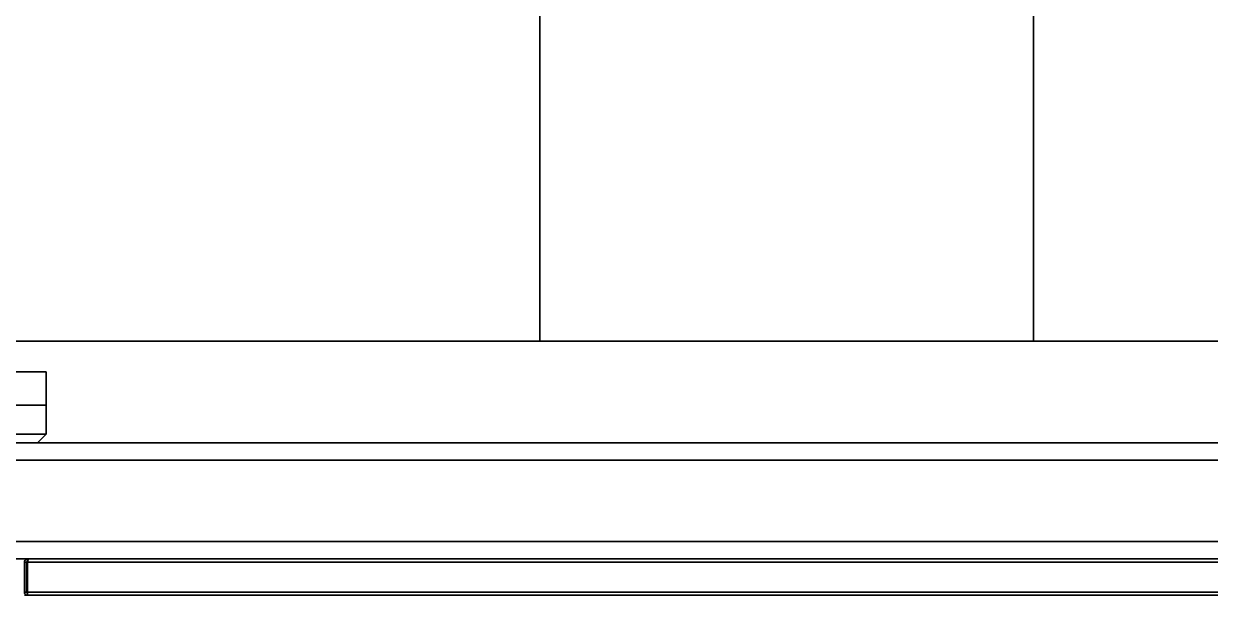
# Model space of a CAD drawing. Header units: millimetres. Extents: x -1052 to 3351, y 0 to 2015.
# Drawn here: x -371.7 to -359.61, y 1665.1 to 1670.93 of the extents above; entities that cross this region are included whole.
import ezdxf

# ---------------------------------------------------------------- set-up
doc = ezdxf.new("R2010")
doc.units = ezdxf.units.MM

msp = doc.modelspace()

# ---------------------------------------------------------------- linework, layer by layer
at = {"color": 7, "linetype": 'Continuous', "lineweight": 35}
for p, q in [((-366.4426, 1667.6927), (-366.4426, 1671.0948)), ((-366.4426, 1667.6927), (-366.4426, 1671.0948)), ((-361.4134, 1671.0948), (-361.4134, 1667.6927)), ((-361.4134, 1671.0948), (-361.4134, 1667.6927)), ((-355.1268, 1667.6927), (-372.7291, 1667.6927)), ((-355.1268, 1667.6927), (-372.7291, 1667.6927)), ((-361.4134, 1667.6927), (-366.4426, 1667.6927)), ((-361.4134, 1667.6927), (-366.4426, 1667.6927)), ((-371.4718, 1667.3821), (-380.0511, 1667.3821)), ((-371.4718, 1667.3821), (-380.0511, 1667.3821)), ((-371.4718, 1667.3821), (-371.4718, 1667.0418)), ((-371.4718, 1667.3821), (-371.4718, 1667.0418)), ((-380.0511, 1667.0418), (-371.4718, 1667.0418)), ((-380.0511, 1667.0418), (-371.4718, 1667.0418)), ((-371.4718, 1666.746), (-371.4718, 1667.0418)), ((-371.4718, 1666.746), (-371.4718, 1667.0418)), ((-380.0511, 1666.746), (-371.4718, 1666.746)), ((-380.0511, 1666.746), (-371.4718, 1666.746)), ((-371.5606, 1666.6573), (-379.9623, 1666.6573)), ((-371.5606, 1666.6573), (-379.9623, 1666.6573)), ((-371.5606, 1666.6573), (-371.4718, 1666.746)), ((-371.5606, 1666.6573), (-371.4718, 1666.746)), ((-356.2954, 1666.6573), (-371.5606, 1666.6573)), ((-356.2954, 1666.6573), (-371.5606, 1666.6573)), ((-333.871, 1666.4798), (-393.9849, 1666.4798)), ((-333.871, 1666.4798), (-393.9849, 1666.4798)), ((-333.0427, 1665.6514), (-394.8133, 1665.6514)), ((-333.0427, 1665.6514), (-394.8133, 1665.6514)), ((-371.6606, 1665.4739), (-372.2114, 1665.4739)), ((-371.6606, 1665.4739), (-372.2114, 1665.4739)), ((-371.6715, 1665.4408), (-371.6937, 1665.4408)), ((-371.6937, 1665.1372), (-371.6937, 1665.4408)), ((-371.6715, 1665.4408), (-371.6937, 1665.4408)), ((-371.6937, 1665.1372), (-371.6937, 1665.4408)), ((-371.6715, 1665.1372), (-371.6715, 1665.4408)), ((-371.6715, 1665.1372), (-371.6715, 1665.4408)), ((-371.661, 1665.1372), (-371.661, 1665.4408)), ((-356.1949, 1665.4408), (-371.661, 1665.4408)), ((-371.661, 1665.1372), (-371.661, 1665.4408)), ((-356.1949, 1665.4408), (-371.661, 1665.4408)), ((-371.6606, 1665.4739), (-371.6606, 1665.4517)), ((-371.6501, 1665.4739), (-371.6606, 1665.4739)), ((-371.6606, 1665.4739), (-371.6606, 1665.4517)), ((-371.6501, 1665.4739), (-371.6606, 1665.4739)), ((-356.2058, 1665.4739), (-371.6501, 1665.4739)), ((-356.2058, 1665.4739), (-371.6501, 1665.4739)), ((-371.6937, 1665.1372), (-371.6715, 1665.1372)), ((-371.6937, 1665.1372), (-371.6715, 1665.1372)), ((-371.6937, 1665.1038), (-371.6937, 1665.104)), ((-364.5754, 1665.104), (-371.6937, 1665.104)), ((-371.6937, 1665.1038), (-371.6937, 1665.104)), ((-364.5754, 1665.104), (-371.6937, 1665.104)), ((-364.5754, 1665.1038), (-371.6937, 1665.1038)), ((-364.5754, 1665.1038), (-371.6937, 1665.1038)), ((-356.1949, 1665.1372), (-371.661, 1665.1372)), ((-356.1949, 1665.1372), (-371.661, 1665.1372)), ((-356.1954, 1665.1041), (-371.6606, 1665.1041)), ((-356.1954, 1665.1041), (-371.6606, 1665.1041)), ((-362.0981, 1665.104), (-364.3281, 1665.104)), ((-362.0981, 1665.104), (-364.3281, 1665.104)), ((-362.0981, 1665.1038), (-364.3281, 1665.1038)), ((-362.0981, 1665.1038), (-364.3281, 1665.1038)), ((-360.3395, 1665.104), (-361.6656, 1665.104)), ((-360.3395, 1665.104), (-361.6656, 1665.104)), ((-360.3395, 1665.1038), (-361.6656, 1665.1038)), ((-360.3395, 1665.1038), (-361.6656, 1665.1038)), ((-359.3559, 1665.104), (-359.8906, 1665.104)), ((-359.3559, 1665.104), (-359.8906, 1665.104)), ((-359.3559, 1665.1038), (-359.8906, 1665.1038)), ((-359.3559, 1665.1038), (-359.8906, 1665.1038))]:
    msp.add_line(p, q, dxfattribs=at)
for points, knots in [([(-371.6606, 1665.4739), (-371.6643, 1665.4735), (-371.6718, 1665.4728), (-371.6819, 1665.467), (-371.6894, 1665.4583), (-371.6932, 1665.449), (-371.6935, 1665.443), (-371.6937, 1665.4408)], [0, 0, 0, 0, 0.7526011, 1.5221975, 2.2917286, 3.0613468, 3.5080192, 3.5080192, 3.5080192, 3.5080192]), ([(-371.6606, 1665.4739), (-371.6643, 1665.4735), (-371.6718, 1665.4728), (-371.6819, 1665.467), (-371.6894, 1665.4583), (-371.6932, 1665.449), (-371.6935, 1665.443), (-371.6937, 1665.4408)], [0, 0, 0, 0, 0.7526011, 1.5221975, 2.2917286, 3.0613468, 3.5080192, 3.5080192, 3.5080192, 3.5080192]), ([(-371.6606, 1665.4517), (-371.6622, 1665.4515), (-371.6652, 1665.4511), (-371.6688, 1665.4483), (-371.6711, 1665.4447), (-371.6714, 1665.4421), (-371.6715, 1665.4408)], [0, 0, 0, 0, 0.3165102, 0.6107262, 0.9048361, 1.1538928, 1.1538928, 1.1538928, 1.1538928]), ([(-371.6606, 1665.4517), (-371.6622, 1665.4515), (-371.6652, 1665.4511), (-371.6688, 1665.4483), (-371.6711, 1665.4447), (-371.6714, 1665.4421), (-371.6715, 1665.4408)], [0, 0, 0, 0, 0.3165102, 0.6107262, 0.9048361, 1.1538928, 1.1538928, 1.1538928, 1.1538928]), ([(-371.661, 1665.4408), (-371.6603, 1665.4445), (-371.6587, 1665.4521), (-371.6563, 1665.4621), (-371.6539, 1665.4697), (-371.6519, 1665.4734), (-371.6506, 1665.4738), (-371.6501, 1665.4739)], [0, 0, 0, 0, 0.5155805, 1.0428038, 1.5700081, 2.0972687, 2.4032292, 2.4032292, 2.4032292, 2.4032292]), ([(-371.661, 1665.4408), (-371.6603, 1665.4445), (-371.6587, 1665.4521), (-371.6563, 1665.4621), (-371.6539, 1665.4697), (-371.6519, 1665.4734), (-371.6506, 1665.4738), (-371.6501, 1665.4739)], [0, 0, 0, 0, 0.5155805, 1.0428038, 1.5700081, 2.0972687, 2.4032292, 2.4032292, 2.4032292, 2.4032292]), ([(-371.6937, 1665.1372), (-371.6932, 1665.1329), (-371.6922, 1665.1242), (-371.6845, 1665.1133), (-371.6736, 1665.1056), (-371.6649, 1665.1046), (-371.6606, 1665.1041)], [0, 0, 0, 0, 0.875928, 1.7518598, 2.6277906, 3.5037186, 3.5037186, 3.5037186, 3.5037186]), ([(-371.6937, 1665.1372), (-371.6932, 1665.1329), (-371.6922, 1665.1242), (-371.6845, 1665.1133), (-371.6736, 1665.1056), (-371.6649, 1665.1046), (-371.6606, 1665.1041)], [0, 0, 0, 0, 0.875928, 1.7518598, 2.6277906, 3.5037186, 3.5037186, 3.5037186, 3.5037186]), ([(-371.6715, 1665.1372), (-371.6713, 1665.1358), (-371.671, 1665.1329), (-371.6685, 1665.1293), (-371.6649, 1665.1268), (-371.662, 1665.1265), (-371.6606, 1665.1263)], [0, 0, 0, 0, 0.2885113, 0.5770598, 0.8654394, 1.1539741, 1.1539741, 1.1539741, 1.1539741]), ([(-371.6715, 1665.1372), (-371.6713, 1665.1358), (-371.671, 1665.1329), (-371.6685, 1665.1293), (-371.6649, 1665.1268), (-371.662, 1665.1265), (-371.6606, 1665.1263)], [0, 0, 0, 0, 0.2885113, 0.5770598, 0.8654394, 1.1539741, 1.1539741, 1.1539741, 1.1539741]), ([(-371.6606, 1665.1041), (-371.6606, 1665.1046), (-371.6607, 1665.1056), (-371.6608, 1665.1133), (-371.6609, 1665.1242), (-371.661, 1665.1329), (-371.661, 1665.1372)], [0, 0, 0, 0, 0.5592312, 1.1184014, 1.6776776, 2.2369082, 2.2369082, 2.2369082, 2.2369082]), ([(-371.6606, 1665.1041), (-371.6606, 1665.1046), (-371.6607, 1665.1056), (-371.6608, 1665.1133), (-371.6609, 1665.1242), (-371.661, 1665.1329), (-371.661, 1665.1372)], [0, 0, 0, 0, 0.5592312, 1.1184014, 1.6776776, 2.2369082, 2.2369082, 2.2369082, 2.2369082])]:
    msp.add_open_spline(points, degree=3, knots=knots, dxfattribs=at)

doc.saveas('drawing.dxf')
